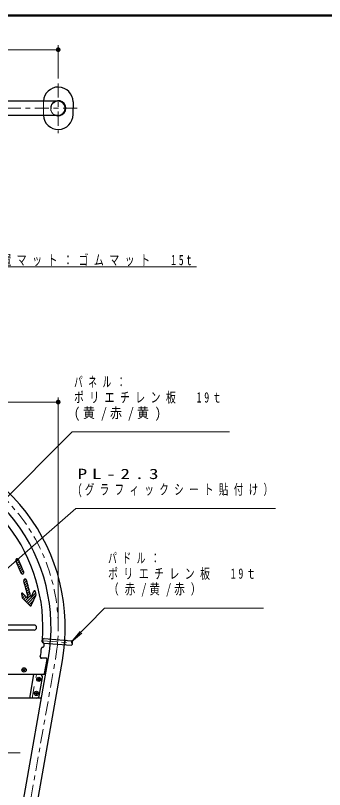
# Model space of a CAD drawing. Units: millimetres on the paper. Extents: x -385 to 0, y -12 to 267.
# Drawn here: x -267.9 to -202.2, y 102.5 to 267 of the extents above; entities that cross this region are included whole.
import ezdxf

# ---------------------------------------------------------------- set-up
doc = ezdxf.new("R2010")
doc.units = ezdxf.units.MM
doc.linetypes.add('USER1', pattern=[4.5, 2.5, -2])
doc.linetypes.add('USER2', pattern=[6, 3, -1, 1, -1])
doc.layers.add('LY_1', color=7, linetype='Continuous', lineweight=25)
doc.layers.add('LY_2', color=7, linetype='Continuous', lineweight=13)
doc.styles.add('ＭＳ ゴシック', font='')
doc.styles.get('ＭＳ ゴシック').set_extended_font_data('MS Gothic')

# ---------------------------------------------------------------- blocks, each defined once
blk = doc.blocks.new('filled_dot')
at = {"color": 0, "linetype": 'Continuous', "lineweight": -2, "const_width": 1.25}
blk.add_lwpolyline([(-0.625, 0, 1), (0.625, 0, 1)], format="xyb", close=True, dxfattribs=at)

msp = doc.modelspace()

# ---------------------------------------------------------------- linework, layer by layer
at = {"layer": 'LY_1', "lineweight": 13}
for p, q in [((-258.784, 253.575), (-258.784, 260.724)), ((-336.284, 259.724), (-258.784, 259.724)), ((-278.736, 213.556), (-229.405, 213.556)), ((-336.284, 184.851), (-258.784, 184.851)), ((-258.784, 137.937), (-258.784, 185.851)), ((-255.793, 178.504), (-273.777, 160.521)), ((-255.793, 178.504), (-222.436, 178.504)), ((-255.05, 162.235), (-289.453, 132.183)), ((-255.05, 162.235), (-212.658, 162.235)), ((-267.775, 151.398), (-267.674, 151.499)), ((-267.694, 150.913), (-267.244, 151.364)), ((-267.516, 150.526), (-267.063, 150.978)), ((-267.342, 150.134), (-266.887, 150.589)), ((-267.172, 149.738), (-266.715, 150.196)), ((-267.006, 149.338), (-266.546, 149.798)), ((-266.845, 148.934), (-266.383, 149.396)), ((-266.688, 148.525), (-266.223, 148.99)), ((-266.354, 148.293), (-266.095, 148.552)), ((-266.108, 146.843), (-265.736, 147.214)), ((-265.975, 146.41), (-265.494, 146.891)), ((-265.847, 145.972), (-265.362, 146.457)), ((-265.724, 145.53), (-265.236, 146.018)), ((-265.606, 145.082), (-265.114, 145.573)), ((-265.494, 144.628), (-264.998, 145.124)), ((-266.599, 144.089), (-266.428, 144.26)), ((-266.511, 143.611), (-266.123, 143.999)), ((-266.369, 143.187), (-265.838, 143.718)), ((-266.084, 142.906), (-265.554, 143.437)), ((-265.8, 142.625), (-264.681, 143.744)), ((-265.515, 142.344), (-263.583, 144.276)), ((-265.387, 144.169), (-264.887, 144.669)), ((-265.286, 143.705), (-264.781, 144.209)), ((-265.231, 142.063), (-263.509, 143.785)), ((-264.07, 144.355), (-263.707, 144.718)), ((-264.946, 141.782), (-263.985, 142.743)), ((-264.626, 141.536), (-264.465, 141.697)), ((-248.972, 141.058), (-256.031, 133.803)), ((-248.972, 141.058), (-215.187, 141.058)), ((-256.031, 133.803), (-254.134, 136.127)), ((-256.031, 133.803), (-253.759, 135.763)), ((-299.876, 110.307), (-266.876, 110.307))]:
    msp.add_line(p, q, dxfattribs=at)
at = {"layer": 'LY_1', "linetype": 'USER2', "lineweight": 13}
for p, q in [((-258.784, 252.575), (-258.784, 241.987)), ((-254.752, 247.281), (-297.534, 247.281)), ((-262.043, 134.144), (-255.763, 133.65)), ((-258.958, 133.199), (-258.847, 134.604)), ((-268.765, 76.937), (-259.372, 130.208))]:
    msp.add_line(p, q, dxfattribs=at)
at = {"layer": 'LY_1'}
for p, q in [((-258.784, 248.793), (-294.172, 248.793)), ((-255.634, 248.631), (-255.634, 247.281)), ((-255.634, 245.931), (-255.634, 247.281)), ((-258.784, 245.768), (-294.172, 245.768)), ((-266.598, 144.085), (-266.457, 143.313)), ((-264.741, 141.579), (-266.415, 143.233)), ((-265.5, 143.384), (-266.345, 144.218)), ((-264.499, 141.623), (-263.517, 143.762)), ((-264.388, 143.663), (-263.931, 144.659)), ((-263.647, 144.623), (-263.506, 143.852)), ((-263.909, 137.462), (-285.552, 137.462)), ((-263.909, 136.412), (-285.509, 136.412)), ((-262.061, 133.92), (-262.026, 134.368)), ((-261.831, 133.651), (-256.049, 133.196)), ((-261.757, 134.598), (-255.975, 134.143)), ((-255.78, 133.425), (-255.745, 133.874)), ((-270.301, 76.937), (-260.862, 130.471)), ((-267.23, 76.937), (-257.883, 129.945)), ((-261.407, 130.437), (-262.334, 130.437)), ((-261.69, 127.144), (-261.161, 130.144)), ((-261.485, 126.937), (-297.534, 126.937)), ((-266.207, 127.937), (-266.12, 128.087)), ((-266.207, 127.937), (-266.12, 127.787)), ((-265.947, 128.087), (-266.12, 128.087)), ((-265.947, 127.787), (-266.12, 127.787)), ((-265.947, 128.087), (-265.86, 127.937)), ((-265.947, 127.787), (-265.86, 127.937)), ((-264.842, 121.937), (-263.96, 126.937)), ((-262.986, 126.087), (-263.072, 125.937)), ((-262.986, 125.787), (-263.072, 125.937)), ((-262.986, 126.087), (-262.812, 126.087)), ((-262.986, 125.787), (-262.812, 125.787)), ((-262.84, 122.35), (-262.135, 126.35)), ((-262.726, 125.937), (-262.812, 126.087)), ((-262.726, 125.937), (-262.812, 125.787)), ((-262.366, 121.937), (-297.534, 121.937)), ((-263.515, 123.087), (-263.601, 122.937)), ((-263.515, 122.787), (-263.601, 122.937)), ((-263.515, 123.087), (-263.341, 123.087)), ((-263.515, 122.787), (-263.341, 122.787)), ((-263.255, 122.937), (-263.341, 123.087)), ((-263.255, 122.937), (-263.341, 122.787))]:
    msp.add_line(p, q, dxfattribs=at)
at = {"layer": 'LY_1', "linetype": 'USER1', "lineweight": 13}
for p, q in [((-261.934, 248.631), (-261.934, 247.281)), ((-261.934, 245.931), (-261.934, 247.281)), ((-260.466, 133.794), (-260.431, 134.243)), ((-257.375, 133.551), (-257.34, 133.999)), ((-264.299, 121.92), (-263.417, 126.92))]:
    msp.add_line(p, q, dxfattribs=at)
at = {"layer": 'LY_1'}
for centre, radius in [((-266.034, 127.937), 0.45), ((-266.034, 127.937), 0.173), ((-262.899, 125.937), 0.45), ((-262.899, 125.937), 0.173), ((-263.428, 122.937), 0.45), ((-263.428, 122.937), 0.173)]:
    msp.add_circle(centre, radius, dxfattribs=at)
for centre, radius, start, end in [((-258.784, 248.631), 3.15, 0, 177.04295), ((-258.784, 247.281), 1.6, 246.44354, 113.55646), ((-258.784, 247.281), 1.512, 270, 90), ((-258.784, 245.931), 3.15, 182.95705, 0), ((-297.534, 136.937), 40.263, 350, 85), ((-297.534, 136.937), 37.237, 350, 85), ((-297.534, 136.937), 35.5, 355.13727, 79.71593), ((-267.518, 151.243), 0.3, 116, 205.48304), ((-267.518, 151.243), 0.3, 25.48304, 116), ((-297.534, 136.937), 33.55, 20.51696, 25.48304), ((-297.534, 136.937), 32.95, 20.51696, 25.48304), ((-266.393, 148.591), 0.3, 200.51696, 290), ((-266.393, 148.591), 0.3, 290, 20.51696), ((-265.819, 146.926), 0.3, 108, 197.48304), ((-297.534, 136.937), 32.95, 11.52532, 17.48304), ((-265.819, 146.926), 0.3, 17.48304, 108), ((-297.534, 136.937), 33.55, 11.62053, 17.48304), ((-263.794, 144.596), 0.15, 10.34484, 155.34484), ((-266.45, 144.112), 0.15, 45.34484, 190.34484), ((-266.309, 143.34), 0.15, 190.34484, 225.34484), ((-265.395, 143.49), 0.15, 225.34484, 11.52532), ((-264.524, 143.725), 0.15, 191.62053, 335.34484), ((-263.653, 143.825), 0.15, 335.34484, 10.34484), ((-263.638, 143.859), 0.15, 335.34484, 10.34484), ((-264.635, 141.686), 0.15, 225.34484, 335.34484), ((-263.909, 136.937), 0.525, 270, 90), ((-261.912, 133.906), 0.25, 175.13727, 245.09841), ((-262.228, 133.226), 0.5, 282.90159, 65.09841), ((-261.812, 133.9), 0.25, 175.5, 265.5), ((-261.776, 134.349), 0.25, 85.5, 175.5), ((-256.03, 133.445), 0.25, 265.5, 355.5), ((-255.994, 133.893), 0.25, 355.5, 85.5), ((-297.534, 136.937), 35.5, 349.93151, 352.86273), ((-262.061, 132.495), 0.25, 102.90159, 172.86273), ((-262.334, 130.687), 0.25, 169.93151, 270), ((-261.407, 130.187), 0.25, 350, 90), ((-262.627, 126.437), 0.5, 350, 90), ((-261.936, 127.187), 0.25, 270, 350), ((-263.332, 122.437), 0.5, 270, 350)]:
    msp.add_arc(centre, radius, start, end, dxfattribs=at)
at = {"layer": 'LY_1', "linetype": 'USER1', "lineweight": 13}
for centre, radius, start, end in [((-258.784, 248.631), 3.15, 177.04295, 180), ((-258.784, 247.281), 1.6, 113.55646, 180), ((-258.784, 247.281), 1.512, 90, 270), ((-258.784, 247.281), 1.6, 180, 246.44354), ((-258.784, 245.931), 3.15, 180, 182.95705), ((-260.715, 133.814), 0.25, 265.5, 355.5), ((-260.68, 134.262), 0.25, 355.5, 85.5), ((-257.126, 133.531), 0.25, 175.5, 265.5), ((-257.091, 133.98), 0.25, 85.5, 175.5)]:
    msp.add_arc(centre, radius, start, end, dxfattribs=at)
at = {"layer": 'LY_1', "linetype": 'USER2', "lineweight": 13}
msp.add_arc((-297.534, 136.937), 38.75, 350, 90, dxfattribs=at)
at = {"layer": 'LY_2', "lineweight": 50}
msp.add_line((0, 267), (-385, 267), dxfattribs=at)

# ---------------------------------------------------------------- block references
at = {"layer": 'LY_1', "lineweight": 13, "xscale": 0.4, "yscale": 0.4, "rotation": 180}
for p in [(-258.784, 259.724), (-258.784, 184.851)]:
    msp.add_blockref('filled_dot', p, dxfattribs=at)

# ---------------------------------------------------------------- texts
at = {"layer": 'LY_1', "char_height": 2.199, "style": 'ＭＳ ゴシック'}
for s, insert, attachment_point in [('\\T1.56;\\W0.7;足位置マット：ゴムマット\u300015t', (-277.405, 213.706), 7), ('\\T1.64;\\W0.6;パネル：', (-255.436, 190.254), 1), ('\\T1.55;\\W0.7;ポリエチレン板\u300019ｔ', (-255.436, 186.954), 1), ('\\T1.5;\\W0.85;(黄/赤/黄)', (-255.436, 183.654), 1), ('\\T1.5;\\W1.35;PL-2.3', (-254.658, 170.685), 1), ('\\T1.58;\\W0.65;(グラフィックシート貼付け）', (-254.658, 167.385), 1), ('\\T1.64;\\W0.6;パドル：', (-248.187, 152.808), 1), ('\\T1.55;\\W0.7;ポリエチレン板\u300019ｔ', (-248.187, 149.508), 1), ('\\T1.56;\\W0.75;（赤/黄/赤）', (-248.187, 146.208), 1)]:
    msp.add_mtext(s, dxfattribs=dict(at, insert=insert, attachment_point=attachment_point))

doc.saveas('drawing.dxf')
